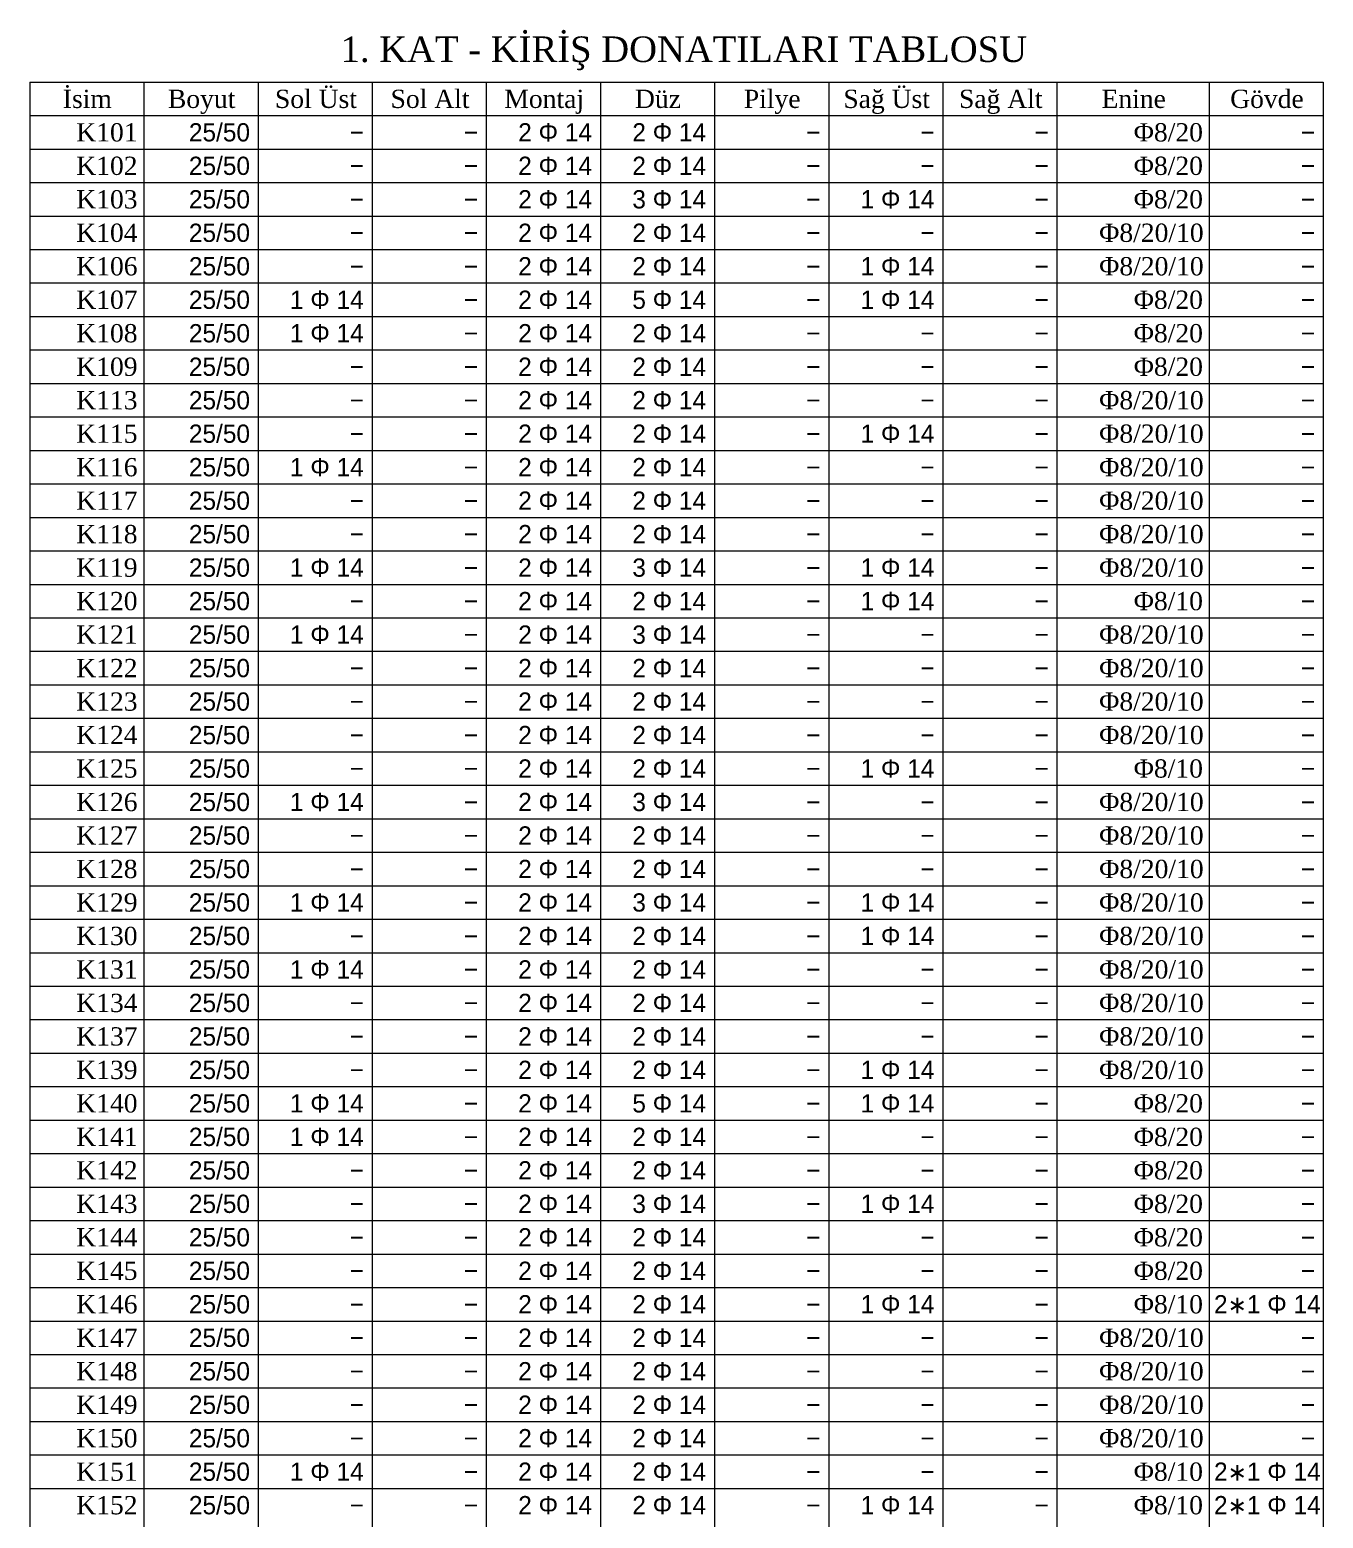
# Model space of a CAD drawing. Header units: millimetres. Extents: x 2232 to 85269, y -3593 to 5869.
# Drawn here: x 42868 to 43633, y -2690 to -1810 of the extents above; entities that cross this region are included whole.
import ezdxf

# ---------------------------------------------------------------- set-up
doc = ezdxf.new("R2010")
doc.units = ezdxf.units.MM
doc.layers.add('Donatı Metraj Tablosu', color=7, linetype='Continuous')
doc.layers.add('Standart', color=7, linetype='Continuous')
doc.styles.add('symbol_1_18', font='symbol.ttf', dxfattribs={"height": 0.2})
doc.styles.add('times new roman_1_18', font='times.ttf', dxfattribs={"height": 0.2})

# ---------------------------------------------------------------- blocks, each defined once
blk = doc.blocks.new('IDE1089Entity7453')
at = {"layer": 'Donatı Metraj Tablosu', "color": 1, "linetype": 'Continuous', "lineweight": 5}
for points in [[(28798, 686.4), (29138, 686.4)], [(28798, 686.4), (28798, 0)], [(28828, 686.4), (28828, 0)], [(28858, 686.4), (28858, 0)], [(28888, 686.4), (28888, 0)], [(28918, 686.4), (28918, 0)], [(28948, 686.4), (28948, 0)], [(28978, 686.4), (28978, 0)], [(29008, 686.4), (29008, 0)], [(29038, 686.4), (29038, 0)], [(29068, 686.4), (29068, 0)], [(29108, 686.4), (29108, 0)], [(29138, 686.4), (29138, 0)], [(28798, 677.6), (29138, 677.6)], [(28798, 668.8), (29138, 668.8)], [(28798, 660), (29138, 660)], [(28798, 651.2), (29138, 651.2)], [(28798, 642.4), (29138, 642.4)], [(28798, 633.6), (29138, 633.6)], [(28798, 624.8), (29138, 624.8)], [(28798, 616), (29138, 616)], [(28798, 607.2), (29138, 607.2)], [(28798, 598.4), (29138, 598.4)], [(28798, 589.6), (29138, 589.6)], [(28798, 580.8), (29138, 580.8)], [(28798, 572), (29138, 572)], [(28798, 563.2), (29138, 563.2)], [(28798, 554.4), (29138, 554.4)], [(28798, 545.6), (29138, 545.6)], [(28798, 536.8), (29138, 536.8)], [(28798, 528), (29138, 528)], [(28798, 519.2), (29138, 519.2)], [(28798, 510.4), (29138, 510.4)], [(28798, 501.6), (29138, 501.6)], [(28798, 492.8), (29138, 492.8)], [(28798, 484), (29138, 484)], [(28798, 475.2), (29138, 475.2)], [(28798, 466.4), (29138, 466.4)], [(28798, 457.6), (29138, 457.6)], [(28798, 448.8), (29138, 448.8)], [(28798, 440), (29138, 440)], [(28798, 431.2), (29138, 431.2)], [(28798, 422.4), (29138, 422.4)], [(28798, 413.6), (29138, 413.6)], [(28798, 404.8), (29138, 404.8)], [(28798, 396), (29138, 396)], [(28798, 387.2), (29138, 387.2)], [(28798, 378.4), (29138, 378.4)], [(28798, 369.6), (29138, 369.6)], [(28798, 360.8), (29138, 360.8)], [(28798, 352), (29138, 352)], [(28798, 343.2), (29138, 343.2)], [(28798, 334.4), (29138, 334.4)], [(28798, 325.6), (29138, 325.6)], [(28798, 316.8), (29138, 316.8)]]:
    blk.add_lwpolyline(points, dxfattribs=at)
for s, height, style, p in [('1. KAT - KİRİŞ DONATILARI TABLOSU', 6.72, 'times new roman_1_18', (28879.71, 691.68)), ('İsim', 4.8, 'times new roman_1_18', (28806.69, 679.6)), ('Sol Üst', 4.8, 'times new roman_1_18', (28862.45, 679.6)), ('Sol Alt', 4.8, 'times new roman_1_18', (28892.84, 679.6)), ('Pilye', 4.8, 'times new roman_1_18', (28985.7, 679.6)), ('Sağ Üst', 4.8, 'times new roman_1_18', (29011.86, 679.6)), ('Sağ Alt', 4.8, 'times new roman_1_18', (29042.25, 679.6)), ('Gövde', 4.8, 'times new roman_1_18', (29113.54, 679.6)), ('Boyut', 4.8, 'times new roman_1_18', (28834.32, 679.6)), ('Montaj', 4.8, 'times new roman_1_18', (28922.75, 679.6)), ('Düz', 4.8, 'times new roman_1_18', (28957.09, 679.6)), ('Enine', 4.8, 'times new roman_1_18', (29079.72, 679.6)), ('K101', 4.8, 'times new roman_1_18', (28810.22, 670.8)), ('25/50', 4.8, 'symbol_1_18', (28839.83, 670.8)), ('-', 4.8, 'symbol_1_18', (28882.1, 670.8)), ('-', 4.8, 'symbol_1_18', (28912.1, 670.8)), ('2 F 14', 4.8, 'symbol_1_18', (28926.39, 670.8)), ('2 F 14', 4.8, 'symbol_1_18', (28956.39, 670.8)), ('-', 4.8, 'symbol_1_18', (29002.1, 670.8)), ('-', 4.8, 'symbol_1_18', (29032.1, 670.8)), ('-', 4.8, 'symbol_1_18', (29062.1, 670.8)), ('Φ8/20', 4.8, 'times new roman_1_18', (29088.19, 670.8)), ('-', 4.8, 'symbol_1_18', (29132.1, 670.8)), ('K102', 4.8, 'times new roman_1_18', (28810.22, 662)), ('25/50', 4.8, 'symbol_1_18', (28839.83, 662)), ('2 F 14', 4.8, 'symbol_1_18', (28926.39, 662)), ('2 F 14', 4.8, 'symbol_1_18', (28956.39, 662)), ('Φ8/20', 4.8, 'times new roman_1_18', (29088.19, 662)), ('-', 4.8, 'symbol_1_18', (28882.1, 662)), ('-', 4.8, 'symbol_1_18', (28912.1, 662)), ('-', 4.8, 'symbol_1_18', (29002.1, 662)), ('-', 4.8, 'symbol_1_18', (29032.1, 662)), ('-', 4.8, 'symbol_1_18', (29062.1, 662)), ('-', 4.8, 'symbol_1_18', (29132.1, 662)), ('K103', 4.8, 'times new roman_1_18', (28810.22, 653.2)), ('25/50', 4.8, 'symbol_1_18', (28839.83, 653.2)), ('2 F 14', 4.8, 'symbol_1_18', (28926.39, 653.2)), ('3 F 14', 4.8, 'symbol_1_18', (28956.39, 653.2)), ('1 F 14', 4.8, 'symbol_1_18', (29016.39, 653.2)), ('Φ8/20', 4.8, 'times new roman_1_18', (29088.19, 653.2)), ('-', 4.8, 'symbol_1_18', (28882.1, 653.2)), ('-', 4.8, 'symbol_1_18', (28912.1, 653.2)), ('-', 4.8, 'symbol_1_18', (29002.1, 653.2)), ('-', 4.8, 'symbol_1_18', (29062.1, 653.2)), ('-', 4.8, 'symbol_1_18', (29132.1, 653.2)), ('25/50', 4.8, 'symbol_1_18', (28839.83, 644.4)), ('K104', 4.8, 'times new roman_1_18', (28810.22, 644.4)), ('-', 4.8, 'symbol_1_18', (28882.1, 644.4)), ('-', 4.8, 'symbol_1_18', (28912.1, 644.4)), ('2 F 14', 4.8, 'symbol_1_18', (28926.39, 644.4)), ('2 F 14', 4.8, 'symbol_1_18', (28956.39, 644.4)), ('-', 4.8, 'symbol_1_18', (29002.1, 644.4)), ('-', 4.8, 'symbol_1_18', (29032.1, 644.4)), ('-', 4.8, 'symbol_1_18', (29062.1, 644.4)), ('Φ8/20/10', 4.8, 'times new roman_1_18', (29079.11, 644.4)), ('-', 4.8, 'symbol_1_18', (29132.1, 644.4)), ('K106', 4.8, 'times new roman_1_18', (28810.22, 635.6)), ('25/50', 4.8, 'symbol_1_18', (28839.83, 635.6)), ('-', 4.8, 'symbol_1_18', (28882.1, 635.6)), ('-', 4.8, 'symbol_1_18', (28912.1, 635.6)), ('2 F 14', 4.8, 'symbol_1_18', (28926.39, 635.6)), ('2 F 14', 4.8, 'symbol_1_18', (28956.39, 635.6)), ('-', 4.8, 'symbol_1_18', (29002.1, 635.6)), ('1 F 14', 4.8, 'symbol_1_18', (29016.39, 635.6)), ('-', 4.8, 'symbol_1_18', (29062.1, 635.6)), ('Φ8/20/10', 4.8, 'times new roman_1_18', (29079.11, 635.6)), ('-', 4.8, 'symbol_1_18', (29132.1, 635.6)), ('K107', 4.8, 'times new roman_1_18', (28810.22, 626.8)), ('25/50', 4.8, 'symbol_1_18', (28839.83, 626.8)), ('1 F 14', 4.8, 'symbol_1_18', (28866.39, 626.8)), ('2 F 14', 4.8, 'symbol_1_18', (28926.39, 626.8)), ('5 F 14', 4.8, 'symbol_1_18', (28956.39, 626.8)), ('1 F 14', 4.8, 'symbol_1_18', (29016.39, 626.8)), ('Φ8/20', 4.8, 'times new roman_1_18', (29088.19, 626.8)), ('-', 4.8, 'symbol_1_18', (28912.1, 626.8)), ('-', 4.8, 'symbol_1_18', (29002.1, 626.8)), ('-', 4.8, 'symbol_1_18', (29062.1, 626.8)), ('-', 4.8, 'symbol_1_18', (29132.1, 626.8)), ('K108', 4.8, 'times new roman_1_18', (28810.22, 618)), ('25/50', 4.8, 'symbol_1_18', (28839.83, 618)), ('1 F 14', 4.8, 'symbol_1_18', (28866.39, 618)), ('2 F 14', 4.8, 'symbol_1_18', (28926.39, 618)), ('2 F 14', 4.8, 'symbol_1_18', (28956.39, 618)), ('Φ8/20', 4.8, 'times new roman_1_18', (29088.19, 618)), ('-', 4.8, 'symbol_1_18', (28912.1, 618)), ('-', 4.8, 'symbol_1_18', (29002.1, 618)), ('-', 4.8, 'symbol_1_18', (29032.1, 618)), ('-', 4.8, 'symbol_1_18', (29062.1, 618)), ('-', 4.8, 'symbol_1_18', (29132.1, 618)), ('25/50', 4.8, 'symbol_1_18', (28839.83, 609.2)), ('K109', 4.8, 'times new roman_1_18', (28810.22, 609.2)), ('-', 4.8, 'symbol_1_18', (28882.1, 609.2)), ('-', 4.8, 'symbol_1_18', (28912.1, 609.2)), ('2 F 14', 4.8, 'symbol_1_18', (28926.39, 609.2)), ('2 F 14', 4.8, 'symbol_1_18', (28956.39, 609.2)), ('-', 4.8, 'symbol_1_18', (29002.1, 609.2)), ('-', 4.8, 'symbol_1_18', (29032.1, 609.2)), ('-', 4.8, 'symbol_1_18', (29062.1, 609.2)), ('Φ8/20', 4.8, 'times new roman_1_18', (29088.19, 609.2)), ('-', 4.8, 'symbol_1_18', (29132.1, 609.2)), ('K113', 4.8, 'times new roman_1_18', (28810.22, 600.4)), ('25/50', 4.8, 'symbol_1_18', (28839.83, 600.4)), ('-', 4.8, 'symbol_1_18', (28882.1, 600.4)), ('-', 4.8, 'symbol_1_18', (28912.1, 600.4)), ('2 F 14', 4.8, 'symbol_1_18', (28926.39, 600.4)), ('2 F 14', 4.8, 'symbol_1_18', (28956.39, 600.4)), ('-', 4.8, 'symbol_1_18', (29002.1, 600.4)), ('-', 4.8, 'symbol_1_18', (29032.1, 600.4)), ('-', 4.8, 'symbol_1_18', (29062.1, 600.4)), ('Φ8/20/10', 4.8, 'times new roman_1_18', (29079.11, 600.4)), ('-', 4.8, 'symbol_1_18', (29132.1, 600.4)), ('K115', 4.8, 'times new roman_1_18', (28810.22, 591.6)), ('25/50', 4.8, 'symbol_1_18', (28839.83, 591.6)), ('2 F 14', 4.8, 'symbol_1_18', (28926.39, 591.6)), ('2 F 14', 4.8, 'symbol_1_18', (28956.39, 591.6)), ('1 F 14', 4.8, 'symbol_1_18', (29016.39, 591.6)), ('Φ8/20/10', 4.8, 'times new roman_1_18', (29079.11, 591.6)), ('-', 4.8, 'symbol_1_18', (28882.1, 591.6)), ('-', 4.8, 'symbol_1_18', (28912.1, 591.6)), ('-', 4.8, 'symbol_1_18', (29002.1, 591.6)), ('-', 4.8, 'symbol_1_18', (29062.1, 591.6)), ('-', 4.8, 'symbol_1_18', (29132.1, 591.6)), ('K116', 4.8, 'times new roman_1_18', (28810.22, 582.8)), ('25/50', 4.8, 'symbol_1_18', (28839.83, 582.8)), ('1 F 14', 4.8, 'symbol_1_18', (28866.39, 582.8)), ('2 F 14', 4.8, 'symbol_1_18', (28926.39, 582.8)), ('2 F 14', 4.8, 'symbol_1_18', (28956.39, 582.8)), ('Φ8/20/10', 4.8, 'times new roman_1_18', (29079.11, 582.8)), ('-', 4.8, 'symbol_1_18', (28912.1, 582.8)), ('-', 4.8, 'symbol_1_18', (29002.1, 582.8)), ('-', 4.8, 'symbol_1_18', (29032.1, 582.8)), ('-', 4.8, 'symbol_1_18', (29062.1, 582.8)), ('-', 4.8, 'symbol_1_18', (29132.1, 582.8)), ('25/50', 4.8, 'symbol_1_18', (28839.83, 574)), ('K117', 4.8, 'times new roman_1_18', (28810.22, 574)), ('-', 4.8, 'symbol_1_18', (28882.1, 574)), ('-', 4.8, 'symbol_1_18', (28912.1, 574)), ('2 F 14', 4.8, 'symbol_1_18', (28926.39, 574)), ('2 F 14', 4.8, 'symbol_1_18', (28956.39, 574)), ('-', 4.8, 'symbol_1_18', (29002.1, 574)), ('-', 4.8, 'symbol_1_18', (29032.1, 574)), ('-', 4.8, 'symbol_1_18', (29062.1, 574)), ('Φ8/20/10', 4.8, 'times new roman_1_18', (29079.11, 574)), ('-', 4.8, 'symbol_1_18', (29132.1, 574)), ('K118', 4.8, 'times new roman_1_18', (28810.22, 565.2)), ('25/50', 4.8, 'symbol_1_18', (28839.83, 565.2)), ('-', 4.8, 'symbol_1_18', (28882.1, 565.2)), ('-', 4.8, 'symbol_1_18', (28912.1, 565.2)), ('2 F 14', 4.8, 'symbol_1_18', (28926.39, 565.2)), ('2 F 14', 4.8, 'symbol_1_18', (28956.39, 565.2)), ('-', 4.8, 'symbol_1_18', (29002.1, 565.2)), ('-', 4.8, 'symbol_1_18', (29032.1, 565.2)), ('-', 4.8, 'symbol_1_18', (29062.1, 565.2)), ('Φ8/20/10', 4.8, 'times new roman_1_18', (29079.11, 565.2)), ('-', 4.8, 'symbol_1_18', (29132.1, 565.2)), ('K119', 4.8, 'times new roman_1_18', (28810.22, 556.4)), ('25/50', 4.8, 'symbol_1_18', (28839.83, 556.4)), ('1 F 14', 4.8, 'symbol_1_18', (28866.39, 556.4)), ('2 F 14', 4.8, 'symbol_1_18', (28926.39, 556.4)), ('3 F 14', 4.8, 'symbol_1_18', (28956.39, 556.4)), ('1 F 14', 4.8, 'symbol_1_18', (29016.39, 556.4)), ('Φ8/20/10', 4.8, 'times new roman_1_18', (29079.11, 556.4)), ('-', 4.8, 'symbol_1_18', (28912.1, 556.4)), ('-', 4.8, 'symbol_1_18', (29002.1, 556.4)), ('-', 4.8, 'symbol_1_18', (29062.1, 556.4)), ('-', 4.8, 'symbol_1_18', (29132.1, 556.4)), ('K120', 4.8, 'times new roman_1_18', (28810.22, 547.6)), ('25/50', 4.8, 'symbol_1_18', (28839.83, 547.6)), ('2 F 14', 4.8, 'symbol_1_18', (28926.39, 547.6)), ('2 F 14', 4.8, 'symbol_1_18', (28956.39, 547.6)), ('1 F 14', 4.8, 'symbol_1_18', (29016.39, 547.6)), ('Φ8/10', 4.8, 'times new roman_1_18', (29088.19, 547.6)), ('-', 4.8, 'symbol_1_18', (28882.1, 547.6)), ('-', 4.8, 'symbol_1_18', (28912.1, 547.6)), ('-', 4.8, 'symbol_1_18', (29002.1, 547.6)), ('-', 4.8, 'symbol_1_18', (29062.1, 547.6)), ('-', 4.8, 'symbol_1_18', (29132.1, 547.6)), ('25/50', 4.8, 'symbol_1_18', (28839.83, 538.8)), ('K121', 4.8, 'times new roman_1_18', (28810.22, 538.8)), ('1 F 14', 4.8, 'symbol_1_18', (28866.39, 538.8)), ('-', 4.8, 'symbol_1_18', (28912.1, 538.8)), ('2 F 14', 4.8, 'symbol_1_18', (28926.39, 538.8)), ('3 F 14', 4.8, 'symbol_1_18', (28956.39, 538.8)), ('-', 4.8, 'symbol_1_18', (29002.1, 538.8)), ('-', 4.8, 'symbol_1_18', (29032.1, 538.8)), ('-', 4.8, 'symbol_1_18', (29062.1, 538.8)), ('Φ8/20/10', 4.8, 'times new roman_1_18', (29079.11, 538.8)), ('-', 4.8, 'symbol_1_18', (29132.1, 538.8)), ('K122', 4.8, 'times new roman_1_18', (28810.22, 530)), ('25/50', 4.8, 'symbol_1_18', (28839.83, 530)), ('-', 4.8, 'symbol_1_18', (28882.1, 530)), ('-', 4.8, 'symbol_1_18', (28912.1, 530)), ('2 F 14', 4.8, 'symbol_1_18', (28926.39, 530)), ('2 F 14', 4.8, 'symbol_1_18', (28956.39, 530)), ('-', 4.8, 'symbol_1_18', (29002.1, 530)), ('-', 4.8, 'symbol_1_18', (29032.1, 530)), ('-', 4.8, 'symbol_1_18', (29062.1, 530)), ('Φ8/20/10', 4.8, 'times new roman_1_18', (29079.11, 530)), ('-', 4.8, 'symbol_1_18', (29132.1, 530)), ('K123', 4.8, 'times new roman_1_18', (28810.22, 521.2)), ('25/50', 4.8, 'symbol_1_18', (28839.83, 521.2)), ('2 F 14', 4.8, 'symbol_1_18', (28926.39, 521.2)), ('2 F 14', 4.8, 'symbol_1_18', (28956.39, 521.2)), ('Φ8/20/10', 4.8, 'times new roman_1_18', (29079.11, 521.2)), ('-', 4.8, 'symbol_1_18', (28882.1, 521.2)), ('-', 4.8, 'symbol_1_18', (28912.1, 521.2)), ('-', 4.8, 'symbol_1_18', (29002.1, 521.2)), ('-', 4.8, 'symbol_1_18', (29032.1, 521.2)), ('-', 4.8, 'symbol_1_18', (29062.1, 521.2)), ('-', 4.8, 'symbol_1_18', (29132.1, 521.2)), ('K124', 4.8, 'times new roman_1_18', (28810.22, 512.4)), ('25/50', 4.8, 'symbol_1_18', (28839.83, 512.4)), ('2 F 14', 4.8, 'symbol_1_18', (28926.39, 512.4)), ('2 F 14', 4.8, 'symbol_1_18', (28956.39, 512.4)), ('Φ8/20/10', 4.8, 'times new roman_1_18', (29079.11, 512.4)), ('-', 4.8, 'symbol_1_18', (28882.1, 512.4)), ('-', 4.8, 'symbol_1_18', (28912.1, 512.4)), ('-', 4.8, 'symbol_1_18', (29002.1, 512.4)), ('-', 4.8, 'symbol_1_18', (29032.1, 512.4)), ('-', 4.8, 'symbol_1_18', (29062.1, 512.4)), ('-', 4.8, 'symbol_1_18', (29132.1, 512.4)), ('25/50', 4.8, 'symbol_1_18', (28839.83, 503.6)), ('K125', 4.8, 'times new roman_1_18', (28810.22, 503.6)), ('-', 4.8, 'symbol_1_18', (28882.1, 503.6)), ('-', 4.8, 'symbol_1_18', (28912.1, 503.6)), ('2 F 14', 4.8, 'symbol_1_18', (28926.39, 503.6)), ('2 F 14', 4.8, 'symbol_1_18', (28956.39, 503.6)), ('-', 4.8, 'symbol_1_18', (29002.1, 503.6)), ('1 F 14', 4.8, 'symbol_1_18', (29016.39, 503.6)), ('-', 4.8, 'symbol_1_18', (29062.1, 503.6)), ('Φ8/10', 4.8, 'times new roman_1_18', (29088.19, 503.6)), ('-', 4.8, 'symbol_1_18', (29132.1, 503.6)), ('K126', 4.8, 'times new roman_1_18', (28810.22, 494.8)), ('25/50', 4.8, 'symbol_1_18', (28839.83, 494.8)), ('1 F 14', 4.8, 'symbol_1_18', (28866.39, 494.8)), ('-', 4.8, 'symbol_1_18', (28912.1, 494.8)), ('2 F 14', 4.8, 'symbol_1_18', (28926.39, 494.8)), ('3 F 14', 4.8, 'symbol_1_18', (28956.39, 494.8)), ('-', 4.8, 'symbol_1_18', (29002.1, 494.8)), ('-', 4.8, 'symbol_1_18', (29032.1, 494.8)), ('-', 4.8, 'symbol_1_18', (29062.1, 494.8)), ('Φ8/20/10', 4.8, 'times new roman_1_18', (29079.11, 494.8)), ('-', 4.8, 'symbol_1_18', (29132.1, 494.8)), ('K127', 4.8, 'times new roman_1_18', (28810.22, 486)), ('25/50', 4.8, 'symbol_1_18', (28839.83, 486)), ('2 F 14', 4.8, 'symbol_1_18', (28926.39, 486)), ('2 F 14', 4.8, 'symbol_1_18', (28956.39, 486)), ('Φ8/20/10', 4.8, 'times new roman_1_18', (29079.11, 486)), ('-', 4.8, 'symbol_1_18', (28882.1, 486)), ('-', 4.8, 'symbol_1_18', (28912.1, 486)), ('-', 4.8, 'symbol_1_18', (29002.1, 486)), ('-', 4.8, 'symbol_1_18', (29032.1, 486)), ('-', 4.8, 'symbol_1_18', (29062.1, 486)), ('-', 4.8, 'symbol_1_18', (29132.1, 486)), ('K128', 4.8, 'times new roman_1_18', (28810.22, 477.2)), ('25/50', 4.8, 'symbol_1_18', (28839.83, 477.2)), ('2 F 14', 4.8, 'symbol_1_18', (28926.39, 477.2)), ('2 F 14', 4.8, 'symbol_1_18', (28956.39, 477.2)), ('Φ8/20/10', 4.8, 'times new roman_1_18', (29079.11, 477.2)), ('-', 4.8, 'symbol_1_18', (28882.1, 477.2)), ('-', 4.8, 'symbol_1_18', (28912.1, 477.2)), ('-', 4.8, 'symbol_1_18', (29002.1, 477.2)), ('-', 4.8, 'symbol_1_18', (29032.1, 477.2)), ('-', 4.8, 'symbol_1_18', (29062.1, 477.2)), ('-', 4.8, 'symbol_1_18', (29132.1, 477.2)), ('25/50', 4.8, 'symbol_1_18', (28839.83, 468.4)), ('K129', 4.8, 'times new roman_1_18', (28810.22, 468.4)), ('1 F 14', 4.8, 'symbol_1_18', (28866.39, 468.4)), ('-', 4.8, 'symbol_1_18', (28912.1, 468.4)), ('2 F 14', 4.8, 'symbol_1_18', (28926.39, 468.4)), ('3 F 14', 4.8, 'symbol_1_18', (28956.39, 468.4)), ('-', 4.8, 'symbol_1_18', (29002.1, 468.4)), ('1 F 14', 4.8, 'symbol_1_18', (29016.39, 468.4)), ('-', 4.8, 'symbol_1_18', (29062.1, 468.4)), ('Φ8/20/10', 4.8, 'times new roman_1_18', (29079.11, 468.4)), ('-', 4.8, 'symbol_1_18', (29132.1, 468.4)), ('K130', 4.8, 'times new roman_1_18', (28810.22, 459.6)), ('25/50', 4.8, 'symbol_1_18', (28839.83, 459.6)), ('-', 4.8, 'symbol_1_18', (28882.1, 459.6)), ('-', 4.8, 'symbol_1_18', (28912.1, 459.6)), ('2 F 14', 4.8, 'symbol_1_18', (28926.39, 459.6)), ('2 F 14', 4.8, 'symbol_1_18', (28956.39, 459.6)), ('-', 4.8, 'symbol_1_18', (29002.1, 459.6)), ('1 F 14', 4.8, 'symbol_1_18', (29016.39, 459.6)), ('-', 4.8, 'symbol_1_18', (29062.1, 459.6)), ('Φ8/20/10', 4.8, 'times new roman_1_18', (29079.11, 459.6)), ('-', 4.8, 'symbol_1_18', (29132.1, 459.6)), ('K131', 4.8, 'times new roman_1_18', (28810.22, 450.8)), ('25/50', 4.8, 'symbol_1_18', (28839.83, 450.8)), ('1 F 14', 4.8, 'symbol_1_18', (28866.39, 450.8)), ('2 F 14', 4.8, 'symbol_1_18', (28926.39, 450.8)), ('2 F 14', 4.8, 'symbol_1_18', (28956.39, 450.8)), ('Φ8/20/10', 4.8, 'times new roman_1_18', (29079.11, 450.8)), ('-', 4.8, 'symbol_1_18', (28912.1, 450.8)), ('-', 4.8, 'symbol_1_18', (29002.1, 450.8)), ('-', 4.8, 'symbol_1_18', (29032.1, 450.8)), ('-', 4.8, 'symbol_1_18', (29062.1, 450.8)), ('-', 4.8, 'symbol_1_18', (29132.1, 450.8)), ('K134', 4.8, 'times new roman_1_18', (28810.22, 442)), ('25/50', 4.8, 'symbol_1_18', (28839.83, 442)), ('2 F 14', 4.8, 'symbol_1_18', (28926.39, 442)), ('2 F 14', 4.8, 'symbol_1_18', (28956.39, 442)), ('Φ8/20/10', 4.8, 'times new roman_1_18', (29079.11, 442)), ('-', 4.8, 'symbol_1_18', (28882.1, 442)), ('-', 4.8, 'symbol_1_18', (28912.1, 442)), ('-', 4.8, 'symbol_1_18', (29002.1, 442)), ('-', 4.8, 'symbol_1_18', (29032.1, 442)), ('-', 4.8, 'symbol_1_18', (29062.1, 442)), ('-', 4.8, 'symbol_1_18', (29132.1, 442)), ('25/50', 4.8, 'symbol_1_18', (28839.83, 433.2)), ('K137', 4.8, 'times new roman_1_18', (28810.22, 433.2)), ('-', 4.8, 'symbol_1_18', (28882.1, 433.2)), ('-', 4.8, 'symbol_1_18', (28912.1, 433.2)), ('2 F 14', 4.8, 'symbol_1_18', (28926.39, 433.2)), ('2 F 14', 4.8, 'symbol_1_18', (28956.39, 433.2)), ('-', 4.8, 'symbol_1_18', (29002.1, 433.2)), ('-', 4.8, 'symbol_1_18', (29032.1, 433.2)), ('-', 4.8, 'symbol_1_18', (29062.1, 433.2)), ('Φ8/20/10', 4.8, 'times new roman_1_18', (29079.11, 433.2)), ('-', 4.8, 'symbol_1_18', (29132.1, 433.2)), ('K139', 4.8, 'times new roman_1_18', (28810.22, 424.4)), ('25/50', 4.8, 'symbol_1_18', (28839.83, 424.4)), ('-', 4.8, 'symbol_1_18', (28882.1, 424.4)), ('-', 4.8, 'symbol_1_18', (28912.1, 424.4)), ('2 F 14', 4.8, 'symbol_1_18', (28926.39, 424.4)), ('2 F 14', 4.8, 'symbol_1_18', (28956.39, 424.4)), ('-', 4.8, 'symbol_1_18', (29002.1, 424.4)), ('1 F 14', 4.8, 'symbol_1_18', (29016.39, 424.4)), ('-', 4.8, 'symbol_1_18', (29062.1, 424.4)), ('Φ8/20/10', 4.8, 'times new roman_1_18', (29079.11, 424.4)), ('-', 4.8, 'symbol_1_18', (29132.1, 424.4)), ('K140', 4.8, 'times new roman_1_18', (28810.22, 415.6)), ('25/50', 4.8, 'symbol_1_18', (28839.83, 415.6)), ('1 F 14', 4.8, 'symbol_1_18', (28866.39, 415.6)), ('2 F 14', 4.8, 'symbol_1_18', (28926.39, 415.6)), ('5 F 14', 4.8, 'symbol_1_18', (28956.39, 415.6)), ('1 F 14', 4.8, 'symbol_1_18', (29016.39, 415.6)), ('Φ8/20', 4.8, 'times new roman_1_18', (29088.19, 415.6)), ('-', 4.8, 'symbol_1_18', (28912.1, 415.6)), ('-', 4.8, 'symbol_1_18', (29002.1, 415.6)), ('-', 4.8, 'symbol_1_18', (29062.1, 415.6)), ('-', 4.8, 'symbol_1_18', (29132.1, 415.6)), ('K141', 4.8, 'times new roman_1_18', (28810.22, 406.8)), ('25/50', 4.8, 'symbol_1_18', (28839.83, 406.8)), ('1 F 14', 4.8, 'symbol_1_18', (28866.39, 406.8)), ('2 F 14', 4.8, 'symbol_1_18', (28926.39, 406.8)), ('2 F 14', 4.8, 'symbol_1_18', (28956.39, 406.8)), ('Φ8/20', 4.8, 'times new roman_1_18', (29088.19, 406.8)), ('-', 4.8, 'symbol_1_18', (28912.1, 406.8)), ('-', 4.8, 'symbol_1_18', (29002.1, 406.8)), ('-', 4.8, 'symbol_1_18', (29032.1, 406.8)), ('-', 4.8, 'symbol_1_18', (29062.1, 406.8)), ('-', 4.8, 'symbol_1_18', (29132.1, 406.8)), ('25/50', 4.8, 'symbol_1_18', (28839.83, 398)), ('K142', 4.8, 'times new roman_1_18', (28810.22, 398)), ('-', 4.8, 'symbol_1_18', (28882.1, 398)), ('-', 4.8, 'symbol_1_18', (28912.1, 398)), ('2 F 14', 4.8, 'symbol_1_18', (28926.39, 398)), ('2 F 14', 4.8, 'symbol_1_18', (28956.39, 398)), ('-', 4.8, 'symbol_1_18', (29002.1, 398)), ('-', 4.8, 'symbol_1_18', (29032.1, 398)), ('-', 4.8, 'symbol_1_18', (29062.1, 398)), ('Φ8/20', 4.8, 'times new roman_1_18', (29088.19, 398)), ('-', 4.8, 'symbol_1_18', (29132.1, 398)), ('K143', 4.8, 'times new roman_1_18', (28810.22, 389.2)), ('25/50', 4.8, 'symbol_1_18', (28839.83, 389.2)), ('-', 4.8, 'symbol_1_18', (28882.1, 389.2)), ('-', 4.8, 'symbol_1_18', (28912.1, 389.2)), ('2 F 14', 4.8, 'symbol_1_18', (28926.39, 389.2)), ('3 F 14', 4.8, 'symbol_1_18', (28956.39, 389.2)), ('-', 4.8, 'symbol_1_18', (29002.1, 389.2)), ('1 F 14', 4.8, 'symbol_1_18', (29016.39, 389.2)), ('-', 4.8, 'symbol_1_18', (29062.1, 389.2)), ('Φ8/20', 4.8, 'times new roman_1_18', (29088.19, 389.2)), ('-', 4.8, 'symbol_1_18', (29132.1, 389.2)), ('K144', 4.8, 'times new roman_1_18', (28810.22, 380.4)), ('25/50', 4.8, 'symbol_1_18', (28839.83, 380.4)), ('2 F 14', 4.8, 'symbol_1_18', (28926.39, 380.4)), ('2 F 14', 4.8, 'symbol_1_18', (28956.39, 380.4)), ('Φ8/20', 4.8, 'times new roman_1_18', (29088.19, 380.4)), ('-', 4.8, 'symbol_1_18', (28882.1, 380.4)), ('-', 4.8, 'symbol_1_18', (28912.1, 380.4)), ('-', 4.8, 'symbol_1_18', (29002.1, 380.4)), ('-', 4.8, 'symbol_1_18', (29032.1, 380.4)), ('-', 4.8, 'symbol_1_18', (29062.1, 380.4)), ('-', 4.8, 'symbol_1_18', (29132.1, 380.4)), ('K145', 4.8, 'times new roman_1_18', (28810.22, 371.6)), ('25/50', 4.8, 'symbol_1_18', (28839.83, 371.6)), ('2 F 14', 4.8, 'symbol_1_18', (28926.39, 371.6)), ('2 F 14', 4.8, 'symbol_1_18', (28956.39, 371.6)), ('Φ8/20', 4.8, 'times new roman_1_18', (29088.19, 371.6)), ('-', 4.8, 'symbol_1_18', (28882.1, 371.6)), ('-', 4.8, 'symbol_1_18', (28912.1, 371.6)), ('-', 4.8, 'symbol_1_18', (29002.1, 371.6)), ('-', 4.8, 'symbol_1_18', (29032.1, 371.6)), ('-', 4.8, 'symbol_1_18', (29062.1, 371.6)), ('-', 4.8, 'symbol_1_18', (29132.1, 371.6)), ('25/50', 4.8, 'symbol_1_18', (28839.83, 362.8)), ('K146', 4.8, 'times new roman_1_18', (28810.22, 362.8)), ('-', 4.8, 'symbol_1_18', (28882.1, 362.8)), ('-', 4.8, 'symbol_1_18', (28912.1, 362.8)), ('2 F 14', 4.8, 'symbol_1_18', (28926.39, 362.8)), ('2 F 14', 4.8, 'symbol_1_18', (28956.39, 362.8)), ('-', 4.8, 'symbol_1_18', (29002.1, 362.8)), ('1 F 14', 4.8, 'symbol_1_18', (29016.39, 362.8)), ('-', 4.8, 'symbol_1_18', (29062.1, 362.8)), ('Φ8/10', 4.8, 'times new roman_1_18', (29088.19, 362.8)), ('2*1 F 14', 4.8, 'symbol_1_18', (29109.29, 362.8)), ('K147', 4.8, 'times new roman_1_18', (28810.22, 354)), ('25/50', 4.8, 'symbol_1_18', (28839.83, 354)), ('-', 4.8, 'symbol_1_18', (28882.1, 354)), ('-', 4.8, 'symbol_1_18', (28912.1, 354)), ('2 F 14', 4.8, 'symbol_1_18', (28926.39, 354)), ('2 F 14', 4.8, 'symbol_1_18', (28956.39, 354)), ('-', 4.8, 'symbol_1_18', (29002.1, 354)), ('-', 4.8, 'symbol_1_18', (29032.1, 354)), ('-', 4.8, 'symbol_1_18', (29062.1, 354)), ('Φ8/20/10', 4.8, 'times new roman_1_18', (29079.11, 354)), ('-', 4.8, 'symbol_1_18', (29132.1, 354)), ('K148', 4.8, 'times new roman_1_18', (28810.22, 345.2)), ('25/50', 4.8, 'symbol_1_18', (28839.83, 345.2)), ('2 F 14', 4.8, 'symbol_1_18', (28926.39, 345.2)), ('2 F 14', 4.8, 'symbol_1_18', (28956.39, 345.2)), ('Φ8/20/10', 4.8, 'times new roman_1_18', (29079.11, 345.2)), ('-', 4.8, 'symbol_1_18', (28882.1, 345.2)), ('-', 4.8, 'symbol_1_18', (28912.1, 345.2)), ('-', 4.8, 'symbol_1_18', (29002.1, 345.2)), ('-', 4.8, 'symbol_1_18', (29032.1, 345.2)), ('-', 4.8, 'symbol_1_18', (29062.1, 345.2)), ('-', 4.8, 'symbol_1_18', (29132.1, 345.2)), ('K149', 4.8, 'times new roman_1_18', (28810.22, 336.4)), ('25/50', 4.8, 'symbol_1_18', (28839.83, 336.4)), ('2 F 14', 4.8, 'symbol_1_18', (28926.39, 336.4)), ('2 F 14', 4.8, 'symbol_1_18', (28956.39, 336.4)), ('Φ8/20/10', 4.8, 'times new roman_1_18', (29079.11, 336.4)), ('-', 4.8, 'symbol_1_18', (28882.1, 336.4)), ('-', 4.8, 'symbol_1_18', (28912.1, 336.4)), ('-', 4.8, 'symbol_1_18', (29002.1, 336.4)), ('-', 4.8, 'symbol_1_18', (29032.1, 336.4)), ('-', 4.8, 'symbol_1_18', (29062.1, 336.4)), ('-', 4.8, 'symbol_1_18', (29132.1, 336.4)), ('25/50', 4.8, 'symbol_1_18', (28839.83, 327.6)), ('K150', 4.8, 'times new roman_1_18', (28810.22, 327.6)), ('-', 4.8, 'symbol_1_18', (28882.1, 327.6)), ('-', 4.8, 'symbol_1_18', (28912.1, 327.6)), ('2 F 14', 4.8, 'symbol_1_18', (28926.39, 327.6)), ('2 F 14', 4.8, 'symbol_1_18', (28956.39, 327.6)), ('-', 4.8, 'symbol_1_18', (29002.1, 327.6)), ('-', 4.8, 'symbol_1_18', (29032.1, 327.6)), ('-', 4.8, 'symbol_1_18', (29062.1, 327.6)), ('Φ8/20/10', 4.8, 'times new roman_1_18', (29079.11, 327.6)), ('-', 4.8, 'symbol_1_18', (29132.1, 327.6)), ('K151', 4.8, 'times new roman_1_18', (28810.22, 318.8)), ('25/50', 4.8, 'symbol_1_18', (28839.83, 318.8)), ('1 F 14', 4.8, 'symbol_1_18', (28866.39, 318.8)), ('-', 4.8, 'symbol_1_18', (28912.1, 318.8)), ('2 F 14', 4.8, 'symbol_1_18', (28926.39, 318.8)), ('2 F 14', 4.8, 'symbol_1_18', (28956.39, 318.8)), ('-', 4.8, 'symbol_1_18', (29002.1, 318.8)), ('-', 4.8, 'symbol_1_18', (29032.1, 318.8)), ('-', 4.8, 'symbol_1_18', (29062.1, 318.8)), ('Φ8/10', 4.8, 'times new roman_1_18', (29088.19, 318.8)), ('2*1 F 14', 4.8, 'symbol_1_18', (29109.29, 318.8)), ('K152', 4.8, 'times new roman_1_18', (28810.22, 310)), ('25/50', 4.8, 'symbol_1_18', (28839.83, 310)), ('2 F 14', 4.8, 'symbol_1_18', (28926.39, 310)), ('2 F 14', 4.8, 'symbol_1_18', (28956.39, 310)), ('1 F 14', 4.8, 'symbol_1_18', (29016.39, 310)), ('Φ8/10', 4.8, 'times new roman_1_18', (29088.19, 310)), ('2*1 F 14', 4.8, 'symbol_1_18', (29109.29, 310)), ('-', 4.8, 'symbol_1_18', (28882.1, 310)), ('-', 4.8, 'symbol_1_18', (28912.1, 310)), ('-', 4.8, 'symbol_1_18', (29002.1, 310)), ('-', 4.8, 'symbol_1_18', (29062.1, 310))]:
    blk.add_text(s, height=height, dxfattribs=dict(at, style=style)).set_placement(p)

msp = doc.modelspace()

# ---------------------------------------------------------------- block references
at = {"layer": 'Standart', "xscale": 2.25, "yscale": 2.25, "zscale": 2.25}
msp.add_blockref('IDE1089Entity7453', (-21927.73, -3385.62), dxfattribs=at)

doc.saveas('drawing.dxf')
